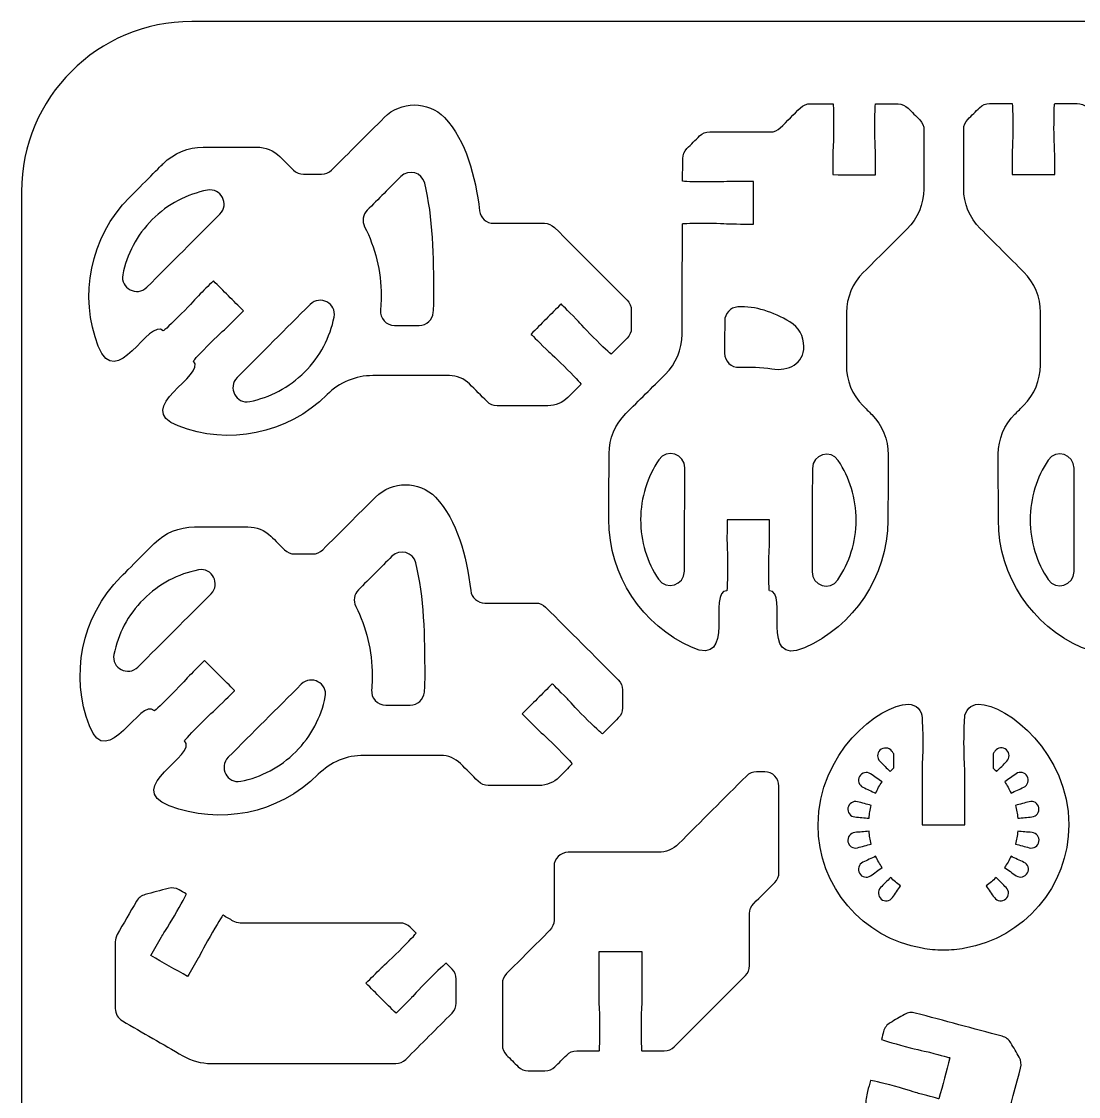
# Model space of a CAD drawing. Extents: x 0 to 400, y 230 to 450.
# Drawn here: x 270 to 344.5, y 374.2 to 450 of the extents above; entities that cross this region are included whole.
import ezdxf

# ---------------------------------------------------------------- set-up
doc = ezdxf.new("R2010")
doc.units = 0
doc.header["$MEASUREMENT"] = 0
doc.layers.add('DEFAULT', color=18, linetype='CONTINUOUS')

msp = doc.modelspace()

# ---------------------------------------------------------------- linework, layer by layer
at = {"layer": 'DEFAULT', "color": 1}
for points, knots in [([(388, 230), (352.667, 230), (317.334, 230), (282, 230), (275.373, 230), (270, 235.372), (270, 242), (270, 307.333), (270, 372.667), (270, 438), (270, 444.628), (275.373, 450), (282, 450), (317.334, 450), (352.667, 450), (388, 450), (394.627, 450), (400, 444.628), (400, 438), (400, 372.667), (400, 307.333), (400, 242), (400, 235.372), (394.627, 230), (388, 230)], [0, 0, 0, 0, 300.472, 300.472, 300.472, 301.472, 301.472, 301.472, 857.062, 857.062, 857.062, 858.062, 858.062, 858.062, 1158.534, 1158.534, 1158.534, 1159.534, 1159.534, 1159.534, 1715.124, 1715.124, 1715.124, 1716.124, 1716.124, 1716.124, 1716.124]), ([(312.703, 430.359), (310.995, 432.067), (309.287, 433.775), (307.579, 435.483), (307.392, 435.67), (307.138, 435.776), (306.872, 435.776), (305.678, 435.776), (304.483, 435.776), (303.289, 435.776), (302.784, 435.776), (302.36, 436.152), (302.298, 436.652), (301.993, 439.115), (301.364, 441.569), (299.822, 443.237), (298.651, 444.408), (296.753, 444.408), (295.581, 443.237), (294.341, 441.999), (293.1, 440.76), (291.86, 439.522), (291.673, 439.339), (291.422, 439.233), (291.158, 439.233), (290.732, 439.233), (290.306, 439.233), (289.881, 439.233), (289.616, 439.233), (289.366, 439.339), (289.179, 439.522), (288.856, 439.843), (288.534, 440.164), (288.212, 440.485), (287.775, 440.909), (287.192, 441.145), (286.586, 441.141), (285.327, 441.143), (284.069, 441.144), (282.811, 441.145), (281.753, 441.141), (280.733, 440.718), (279.982, 439.974), (279.982, 439.974), (278.454, 438.439), (277.636, 437.621), (274.799, 434.784), (274.059, 430.629), (275.417, 427.111), (276.694, 423.816), (278.994, 429.189), (279.992, 428.187), (280.035, 428.187), (280.592, 428.717), (281.269, 429.394), (281.95, 430.078), (282.324, 430.512), (282.469, 430.664), (282.822, 431.017), (283.174, 431.369), (283.527, 431.722), (284.236, 431.015), (284.945, 430.309), (285.654, 429.602), (285.654, 429.602), (285.21, 429.158), (284.592, 428.544), (284.444, 428.392), (284.003, 428.025), (283.322, 427.341), (282.649, 426.667), (282.119, 426.102), (282.119, 426.067), (283.118, 425.069), (277.745, 422.762), (281.04, 421.488), (284.557, 420.126), (288.709, 420.871), (291.549, 423.704), (292.406, 424.557), (293.56, 425.037), (294.77, 425.041), (296.572, 425.041), (298.373, 425.041), (300.175, 425.041), (300.7, 425.037), (301.208, 424.829), (301.582, 424.455), (301.996, 424.041), (302.41, 423.627), (302.824, 423.213), (303.015, 423.019), (303.269, 422.913), (303.533, 422.913), (304.728, 422.913), (305.923, 422.913), (307.117, 422.913), (307.654, 422.913), (308.158, 423.129), (308.532, 423.502), (308.841, 423.812), (309.151, 424.121), (309.46, 424.43), (309.46, 424.469), (308.927, 425.034), (308.257, 425.7), (307.572, 426.381), (307.135, 426.755), (306.99, 426.9), (306.369, 427.517), (305.925, 427.965), (305.925, 427.965), (306.634, 428.672), (307.343, 429.379), (308.052, 430.085), (308.052, 430.085), (308.493, 429.641), (309.111, 429.027), (309.262, 428.875), (309.626, 428.434), (310.31, 427.75), (310.984, 427.076), (311.548, 426.55), (311.587, 426.55), (311.96, 426.926), (312.333, 427.301), (312.705, 427.676), (312.889, 427.863), (312.995, 428.113), (312.995, 428.378), (312.995, 428.804), (312.995, 429.229), (312.995, 429.655), (312.995, 429.919), (312.889, 430.172), (312.703, 430.359)], [0, 0, 0, 0, 20.538624, 20.538624, 20.538624, 21.538624, 21.538624, 21.538624, 31.697624, 31.697624, 31.697624, 32.697624, 32.697624, 32.697624, 33.697624, 33.697624, 33.697624, 34.697624, 34.697624, 34.697624, 49.603441, 49.603441, 49.603441, 50.603441, 50.603441, 50.603441, 54.223441, 54.223441, 54.223441, 55.223441, 55.223441, 55.223441, 59.091322, 59.091322, 59.091322, 60.091322, 60.091322, 60.091322, 70.791326, 70.791326, 70.791326, 71.791326, 71.791326, 71.791326, 72.791326, 72.791326, 72.791326, 73.791326, 73.791326, 73.791326, 74.791326, 74.791326, 74.791326, 75.791326, 75.791326, 75.791326, 76.791326, 76.791326, 76.791326, 81.033967, 81.033967, 81.033967, 89.547545, 89.547545, 89.547545, 90.547545, 90.547545, 90.547545, 91.547545, 91.547545, 91.547545, 92.547545, 92.547545, 92.547545, 93.547545, 93.547545, 93.547545, 94.547545, 94.547545, 94.547545, 95.547545, 95.547545, 95.547545, 110.867545, 110.867545, 110.867545, 111.867545, 111.867545, 111.867545, 116.845576, 116.845576, 116.845576, 117.845576, 117.845576, 117.845576, 128.005576, 128.005576, 128.005576, 129.005576, 129.005576, 129.005576, 132.724958, 132.724958, 132.724958, 133.724958, 133.724958, 133.724958, 134.724958, 134.724958, 134.724958, 135.724958, 135.724958, 135.724958, 144.238535, 144.238535, 144.238535, 145.238535, 145.238535, 145.238535, 146.238535, 146.238535, 146.238535, 147.238535, 147.238535, 147.238535, 151.735757, 151.735757, 151.735757, 152.735757, 152.735757, 152.735757, 156.355757, 156.355757, 156.355757, 157.355757, 157.355757, 157.355757, 157.355757]), ([(319.73, 409.877), (319.758, 409.906), (319.782, 410.675), (319.785, 411.627), (319.789, 412.597), (319.745, 413.169), (319.742, 413.381), (319.745, 414.252), (319.747, 414.876), (319.747, 414.876), (320.748, 414.874), (321.749, 414.872), (322.75, 414.869), (322.75, 414.869), (322.751, 414.241), (322.748, 413.37), (322.744, 413.159), (322.692, 412.587), (322.689, 411.617), (322.686, 410.664), (322.708, 409.895), (322.732, 409.871), (324.147, 409.866), (321.958, 404.444), (325.198, 405.861), (328.65, 407.373), (331.075, 410.826), (331.089, 414.833), (331.093, 415.99), (331.109, 419.465), (331.109, 419.465), (331.109, 420.527), (330.697, 421.545), (329.948, 422.298), (329.739, 422.509), (329.53, 422.719), (329.322, 422.929), (328.573, 423.683), (328.157, 424.704), (328.161, 425.762), (328.164, 427.002), (328.167, 428.242), (328.171, 429.483), (328.174, 430.544), (328.599, 431.561), (329.352, 432.309), (330.38, 433.329), (331.407, 434.349), (332.434, 435.369), (333.187, 436.117), (333.612, 437.133), (333.616, 438.193), (333.621, 439.58), (333.625, 440.967), (333.63, 442.354), (333.631, 442.619), (333.526, 442.875), (333.339, 443.063), (333.064, 443.339), (332.789, 443.616), (332.514, 443.892), (332.327, 444.079), (332.073, 444.185), (331.808, 444.186), (331.28, 444.188), (330.751, 444.19), (330.222, 444.192), (330.193, 444.192), (330.169, 443.409), (330.166, 442.442), (330.163, 441.476), (330.21, 440.904), (330.209, 440.692), (330.207, 439.817), (330.204, 439.193), (330.204, 439.193), (329.204, 439.196), (328.203, 439.2), (327.202, 439.204), (327.202, 439.204), (327.204, 439.828), (327.207, 440.703), (327.208, 440.914), (327.259, 441.486), (327.263, 442.452), (327.266, 443.419), (327.248, 444.202), (327.22, 444.202), (326.691, 444.204), (326.162, 444.206), (325.633, 444.208), (325.369, 444.209), (325.113, 444.104), (324.925, 443.917), (324.451, 443.446), (323.977, 442.975), (323.502, 442.504), (323.314, 442.317), (323.06, 442.213), (322.794, 442.214), (321.372, 442.219), (319.95, 442.224), (318.527, 442.229), (318.261, 442.23), (318.005, 442.125), (317.816, 441.937), (317.515, 441.639), (317.215, 441.34), (316.914, 441.042), (316.729, 440.858), (316.624, 440.608), (316.623, 440.347), (316.62, 439.813), (316.617, 439.28), (316.614, 438.746), (316.613, 438.714), (317.396, 438.694), (318.363, 438.687), (319.33, 438.684), (319.902, 438.734), (320.113, 438.73), (320.988, 438.727), (321.613, 438.728), (321.613, 438.728), (321.609, 437.726), (321.605, 436.725), (321.602, 435.723), (321.602, 435.723), (320.978, 435.725), (320.103, 435.728), (319.891, 435.729), (319.32, 435.78), (318.353, 435.787), (317.401, 435.79), (316.631, 435.768), (316.603, 435.74), (316.594, 433.145), (316.585, 430.55), (316.576, 427.954), (316.572, 426.896), (316.145, 425.878), (315.395, 425.129), (314.466, 424.208), (313.538, 423.287), (312.609, 422.366), (311.858, 421.617), (311.435, 420.599), (311.428, 419.541), (311.428, 419.541), (311.419, 416.066), (311.415, 414.909), (311.401, 410.898), (313.802, 407.429), (317.243, 405.889), (320.47, 404.446), (318.315, 409.886), (319.73, 409.877)], [1, 1, 1, 1, 2, 2, 2, 3, 3, 3, 4, 4, 4, 12.510024, 12.510024, 12.510024, 13.510024, 13.510024, 13.510024, 14.510024, 14.510024, 14.510024, 15.510024, 15.510024, 15.510024, 16.510024, 16.510024, 16.510024, 17.510024, 17.510024, 17.510024, 18.510024, 18.510024, 18.510024, 19.510024, 19.510024, 19.510024, 22.028048, 22.028048, 22.028048, 23.028048, 23.028048, 23.028048, 33.575085, 33.575085, 33.575085, 34.575085, 34.575085, 34.575085, 46.887306, 46.887306, 46.887306, 47.887306, 47.887306, 47.887306, 59.680377, 59.680377, 59.680377, 60.680377, 60.680377, 60.680377, 63.99601, 63.99601, 63.99601, 64.99601, 64.99601, 64.99601, 69.494039, 69.494039, 69.494039, 70.494039, 70.494039, 70.494039, 71.494039, 71.494039, 71.494039, 72.494039, 72.494039, 72.494039, 81.004091, 81.004091, 81.004091, 82.004091, 82.004091, 82.004091, 83.004091, 83.004091, 83.004091, 84.004091, 84.004091, 84.004091, 88.500116, 88.500116, 88.500116, 89.500116, 89.500116, 89.500116, 95.184585, 95.184585, 95.184585, 96.184585, 96.184585, 96.184585, 108.280658, 108.280658, 108.280658, 109.280658, 109.280658, 109.280658, 112.880563, 112.880563, 112.880563, 113.880563, 113.880563, 113.880563, 118.419638, 118.419638, 118.419638, 119.419638, 119.419638, 119.419638, 120.419638, 120.419638, 120.419638, 121.419638, 121.419638, 121.419638, 129.939691, 129.939691, 129.939691, 130.939691, 130.939691, 130.939691, 131.939691, 131.939691, 131.939691, 132.939691, 132.939691, 132.939691, 155.009825, 155.009825, 155.009825, 156.009825, 156.009825, 156.009825, 167.132003, 167.132003, 167.132003, 168.132003, 168.132003, 168.132003, 169.132003, 169.132003, 169.132003, 170.132003, 170.132003, 170.132003, 171.132003, 171.132003, 171.132003, 171.132003]), ([(352.69, 405.871), (356.137, 407.398), (358.55, 410.859), (358.55, 414.87), (358.55, 416.027), (358.554, 419.502), (358.554, 419.502), (358.55, 420.561), (358.13, 421.58), (357.382, 422.332), (356.457, 423.256), (355.531, 424.18), (354.606, 425.104), (353.858, 425.856), (353.435, 426.875), (353.435, 427.934), (353.435, 430.529), (353.435, 433.124), (353.435, 435.719), (353.407, 435.748), (352.637, 435.772), (351.685, 435.772), (350.718, 435.769), (350.147, 435.719), (349.935, 435.719), (349.435, 435.719), (348.936, 435.719), (348.436, 435.719), (348.436, 436.721), (348.436, 437.723), (348.436, 438.725), (348.436, 438.725), (349.06, 438.722), (349.935, 438.722), (350.147, 438.725), (350.718, 438.672), (351.685, 438.672), (352.652, 438.676), (353.435, 438.693), (353.435, 438.725), (353.434, 439.259), (353.432, 439.793), (353.431, 440.326), (353.431, 440.587), (353.326, 440.838), (353.142, 441.022), (352.843, 441.322), (352.543, 441.621), (352.244, 441.921), (352.055, 442.109), (351.8, 442.215), (351.533, 442.215), (350.111, 442.215), (348.688, 442.215), (347.266, 442.215), (347.001, 442.215), (346.746, 442.32), (346.559, 442.508), (346.086, 442.98), (345.614, 443.453), (345.141, 443.926), (344.953, 444.113), (344.699, 444.219), (344.434, 444.219), (343.905, 444.219), (343.377, 444.219), (342.848, 444.219), (342.82, 444.219), (342.799, 443.435), (342.799, 442.469), (342.799, 441.502), (342.848, 440.931), (342.848, 440.719), (342.848, 440.219), (342.848, 439.719), (342.848, 439.22), (341.847, 439.22), (340.846, 439.22), (339.846, 439.22), (339.846, 439.719), (339.846, 440.219), (339.846, 440.719), (339.846, 440.931), (339.895, 441.502), (339.895, 442.469), (339.895, 443.435), (339.874, 444.219), (339.846, 444.219), (339.317, 444.219), (338.788, 444.219), (338.259, 444.219), (337.994, 444.219), (337.74, 444.113), (337.553, 443.926), (337.277, 443.651), (337.001, 443.376), (336.725, 443.101), (336.537, 442.913), (336.431, 442.658), (336.431, 442.393), (336.431, 441.006), (336.431, 439.619), (336.431, 438.232), (336.431, 437.172), (336.852, 436.154), (337.602, 435.404), (338.626, 434.38), (339.65, 433.356), (340.674, 432.332), (341.424, 431.582), (341.846, 430.564), (341.845, 429.502), (341.844, 428.262), (341.843, 427.022), (341.842, 425.782), (341.842, 424.723), (341.423, 423.704), (340.671, 422.952), (340.462, 422.743), (340.253, 422.534), (340.043, 422.324), (339.292, 421.573), (338.876, 420.557), (338.872, 419.495), (338.872, 419.495), (338.876, 416.02), (338.876, 414.863), (338.876, 410.856), (341.289, 407.395), (344.735, 405.871), (347.97, 404.442), (345.801, 409.871), (347.215, 409.871), (347.24, 409.896), (347.265, 410.665), (347.265, 411.618), (347.265, 412.588), (347.215, 413.159), (347.212, 413.371), (347.212, 414.242), (347.215, 414.87), (347.215, 414.87), (348.216, 414.869), (349.217, 414.868), (350.217, 414.867), (350.217, 414.368), (350.217, 413.87), (350.217, 413.371), (350.214, 413.159), (350.168, 412.588), (350.168, 411.618), (350.168, 410.665), (350.189, 409.896), (350.217, 409.868), (351.632, 409.871), (349.459, 404.439), (352.69, 405.871)], [1, 1, 1, 1, 2, 2, 2, 3, 3, 3, 4, 4, 4, 15.122792, 15.122792, 15.122792, 16.122792, 16.122792, 16.122792, 38.192792, 38.192792, 38.192792, 39.192792, 39.192792, 39.192792, 40.192792, 40.192792, 40.192792, 44.442792, 44.442792, 44.442792, 52.962792, 52.962792, 52.962792, 53.962792, 53.962792, 53.962792, 54.962792, 54.962792, 54.962792, 55.962792, 55.962792, 55.962792, 60.501803, 60.501803, 60.501803, 61.501803, 61.501803, 61.501803, 65.102391, 65.102391, 65.102391, 66.102391, 66.102391, 66.102391, 78.198391, 78.198391, 78.198391, 79.198391, 79.198391, 79.198391, 84.883529, 84.883529, 84.883529, 85.883529, 85.883529, 85.883529, 90.379529, 90.379529, 90.379529, 91.379529, 91.379529, 91.379529, 92.379529, 92.379529, 92.379529, 96.629529, 96.629529, 96.629529, 105.139529, 105.139529, 105.139529, 109.389529, 109.389529, 109.389529, 110.389529, 110.389529, 110.389529, 111.389529, 111.389529, 111.389529, 115.887529, 115.887529, 115.887529, 116.887529, 116.887529, 116.887529, 120.202448, 120.202448, 120.202448, 121.202448, 121.202448, 121.202448, 132.995448, 132.995448, 132.995448, 133.995448, 133.995448, 133.995448, 146.307592, 146.307592, 146.307592, 147.307592, 147.307592, 147.307592, 157.854595, 157.854595, 157.854595, 158.854595, 158.854595, 158.854595, 161.371895, 161.371895, 161.371895, 162.371895, 162.371895, 162.371895, 163.371895, 163.371895, 163.371895, 164.371895, 164.371895, 164.371895, 165.371895, 165.371895, 165.371895, 166.371895, 166.371895, 166.371895, 167.371895, 167.371895, 167.371895, 168.371895, 168.371895, 168.371895, 176.881901, 176.881901, 176.881901, 181.121901, 181.121901, 181.121901, 182.121901, 182.121901, 182.121901, 183.121901, 183.121901, 183.121901, 184.121901, 184.121901, 184.121901, 184.121901]), ([(299.032, 429.489), (298.993, 428.978), (298.555, 428.579), (298.037, 428.579), (297.459, 428.579), (296.882, 428.579), (296.305, 428.579), (295.723, 428.582), (295.253, 429.076), (295.313, 429.651), (295.338, 429.983), (295.356, 430.322), (295.356, 430.66), (295.356, 432.417), (294.939, 434.079), (294.192, 435.536), (293.994, 435.924), (294.068, 436.389), (294.375, 436.696), (295.165, 437.489), (295.955, 438.282), (296.746, 439.074), (297.3, 439.624), (298.238, 439.363), (298.428, 438.608), (299.021, 436.22), (299.078, 433.419), (299.078, 430.66), (299.078, 430.265), (299.067, 429.881), (299.032, 429.489)], [1, 1, 1, 1, 2, 2, 2, 6.91, 6.91, 6.91, 7.91, 7.91, 7.91, 8.91, 8.91, 8.91, 9.91, 9.91, 9.91, 10.91, 10.91, 10.91, 20.427668, 20.427668, 20.427668, 21.427668, 21.427668, 21.427668, 22.427668, 22.427668, 22.427668, 23.427668, 23.427668, 23.427668, 23.427668]), ([(283.989, 436.421), (282.271, 434.703), (280.553, 432.985), (278.835, 431.267), (278.144, 430.572), (276.951, 431.19), (277.142, 432.153), (277.42, 433.574), (278.119, 434.936), (279.22, 436.037), (280.317, 437.134), (281.679, 437.832), (283.107, 438.111), (284.063, 438.302), (284.684, 437.113), (283.989, 436.421)], [0, 0, 0, 0, 20.66166, 20.66166, 20.66166, 21.66166, 21.66166, 21.66166, 22.66166, 22.66166, 22.66166, 23.66166, 23.66166, 23.66166, 24.66166, 24.66166, 24.66166, 24.66166]), ([(292.043, 429.165), (291.757, 427.743), (291.066, 426.388), (289.965, 425.291), (288.865, 424.19), (287.51, 423.495), (286.088, 423.213), (285.125, 423.016), (284.511, 424.208), (285.203, 424.907), (286.918, 426.622), (288.634, 428.338), (290.35, 430.054), (291.045, 430.749), (292.237, 430.128), (292.043, 429.165)], [1, 1, 1, 1, 2, 2, 2, 3, 3, 3, 4, 4, 4, 24.633376, 24.633376, 24.633376, 25.633376, 25.633376, 25.633376, 25.633376]), ([(325.163, 427.094), (325.163, 425.884), (324.095, 425.328), (322.9, 425.516), (322.142, 425.631), (321.376, 425.669), (320.611, 425.623), (320.042, 425.589), (319.571, 426.057), (319.573, 426.625), (319.576, 427.379), (319.579, 428.133), (319.581, 428.888), (319.583, 429.407), (319.983, 429.853), (320.505, 429.88), (321.762, 429.946), (322.988, 429.532), (324.185, 428.826), (324.794, 428.464), (325.165, 427.803), (325.163, 427.094)], [1, 1, 1, 1, 2, 2, 2, 3, 3, 3, 4, 4, 4, 10.416038, 10.416038, 10.416038, 11.416038, 11.416038, 11.416038, 12.416038, 12.416038, 12.416038, 13.416038, 13.416038, 13.416038, 13.416038]), ([(314.917, 410.681), (314.11, 411.887), (313.65, 413.345), (313.655, 414.901), (313.657, 416.454), (314.135, 417.909), (314.947, 419.112), (315.493, 419.922), (316.769, 419.515), (316.769, 418.535), (316.76, 416.105), (316.752, 413.676), (316.743, 411.246), (316.736, 410.265), (315.461, 409.864), (314.917, 410.681)], [1, 1, 1, 1, 2, 2, 2, 3, 3, 3, 4, 4, 4, 24.660129, 24.660129, 24.660129, 25.660129, 25.660129, 25.660129, 25.660129]), ([(327.59, 419.061), (328.39, 417.852), (328.855, 416.404), (328.849, 414.848), (328.844, 413.292), (328.37, 411.844), (327.561, 410.644), (327.018, 409.824), (325.739, 410.238), (325.739, 411.215), (325.747, 413.643), (325.756, 416.071), (325.764, 418.5), (325.768, 419.477), (327.05, 419.882), (327.59, 419.061)], [1, 1, 1, 1, 2, 2, 2, 3, 3, 3, 4, 4, 4, 24.650126, 24.650126, 24.650126, 25.650126, 25.650126, 25.650126, 25.650126]), ([(344.213, 418.511), (344.213, 416.083), (344.213, 413.654), (344.213, 411.226), (344.21, 410.249), (342.929, 409.84), (342.389, 410.662), (341.585, 411.865), (341.116, 413.315), (341.116, 414.87), (341.116, 416.426), (341.585, 417.872), (342.389, 419.079), (342.933, 419.897), (344.213, 419.488), (344.213, 418.511)], [1, 1, 1, 1, 21.65, 21.65, 21.65, 22.65, 22.65, 22.65, 23.65, 23.65, 23.65, 24.65, 24.65, 24.65, 25.65, 25.65, 25.65, 25.65]), ([(312.078, 403.591), (310.371, 405.299), (308.663, 407.007), (306.955, 408.715), (306.768, 408.902), (306.513, 409.007), (306.248, 409.007), (305.053, 409.007), (303.859, 409.007), (302.664, 409.007), (302.159, 409.007), (301.735, 409.384), (301.673, 409.884), (301.368, 412.346), (300.739, 414.801), (299.197, 416.469), (298.026, 417.64), (296.128, 417.64), (294.957, 416.469), (293.716, 415.23), (292.476, 413.992), (291.235, 412.754), (291.048, 412.571), (290.798, 412.465), (290.533, 412.465), (290.108, 412.465), (289.682, 412.465), (289.256, 412.465), (288.992, 412.465), (288.741, 412.571), (288.554, 412.754), (288.232, 413.075), (287.91, 413.396), (287.588, 413.717), (287.15, 414.14), (286.568, 414.377), (285.961, 414.373), (284.703, 414.374), (283.445, 414.376), (282.187, 414.377), (281.128, 414.373), (280.109, 413.95), (279.357, 413.206), (279.357, 413.206), (277.83, 411.671), (277.011, 410.852), (274.175, 408.016), (273.434, 403.86), (274.792, 400.343), (276.069, 397.048), (278.369, 402.421), (279.368, 401.419), (279.41, 401.419), (279.968, 401.948), (280.645, 402.626), (281.326, 403.31), (281.7, 403.744), (281.844, 403.896), (282.197, 404.248), (282.55, 404.601), (282.903, 404.954), (283.612, 404.247), (284.321, 403.541), (285.03, 402.834), (285.03, 402.834), (284.585, 402.389), (283.968, 401.776), (283.82, 401.624), (283.379, 401.257), (282.698, 400.573), (282.024, 399.899), (281.495, 399.334), (281.495, 399.299), (282.493, 398.301), (277.121, 395.993), (280.416, 394.72), (283.933, 393.358), (288.085, 394.103), (290.925, 396.935), (291.782, 397.789), (292.936, 398.269), (294.146, 398.272), (295.947, 398.272), (297.749, 398.272), (299.55, 398.272), (300.076, 398.269), (300.584, 398.061), (300.958, 397.687), (301.372, 397.273), (301.786, 396.859), (302.2, 396.445), (302.39, 396.251), (302.644, 396.145), (302.909, 396.145), (304.103, 396.145), (305.298, 396.145), (306.493, 396.145), (307.029, 396.145), (307.534, 396.36), (307.908, 396.734), (308.217, 397.044), (308.526, 397.353), (308.835, 397.662), (308.835, 397.701), (308.303, 398.265), (307.632, 398.932), (306.948, 399.613), (306.511, 399.987), (306.366, 400.132), (305.745, 400.749), (305.301, 401.197), (305.301, 401.197), (306.01, 401.904), (306.719, 402.61), (307.428, 403.317), (307.428, 403.317), (307.869, 402.873), (308.486, 402.259), (308.638, 402.107), (309.001, 401.666), (309.686, 400.982), (310.359, 400.308), (310.924, 399.782), (310.963, 399.782), (311.335, 400.157), (311.708, 400.533), (312.081, 400.908), (312.264, 401.095), (312.37, 401.345), (312.37, 401.61), (312.37, 402.035), (312.37, 402.461), (312.37, 402.887), (312.37, 403.151), (312.265, 403.404), (312.078, 403.591)], [0, 0, 0, 0, 20.538624, 20.538624, 20.538624, 21.538624, 21.538624, 21.538624, 31.697624, 31.697624, 31.697624, 32.697624, 32.697624, 32.697624, 33.697624, 33.697624, 33.697624, 34.697624, 34.697624, 34.697624, 49.603441, 49.603441, 49.603441, 50.603441, 50.603441, 50.603441, 54.223441, 54.223441, 54.223441, 55.223441, 55.223441, 55.223441, 59.091322, 59.091322, 59.091322, 60.091322, 60.091322, 60.091322, 70.791326, 70.791326, 70.791326, 71.791326, 71.791326, 71.791326, 72.791326, 72.791326, 72.791326, 73.791326, 73.791326, 73.791326, 74.791326, 74.791326, 74.791326, 75.791326, 75.791326, 75.791326, 76.791326, 76.791326, 76.791326, 81.033967, 81.033967, 81.033967, 89.547545, 89.547545, 89.547545, 90.547545, 90.547545, 90.547545, 91.547545, 91.547545, 91.547545, 92.547545, 92.547545, 92.547545, 93.547545, 93.547545, 93.547545, 94.547545, 94.547545, 94.547545, 95.547545, 95.547545, 95.547545, 110.867545, 110.867545, 110.867545, 111.867545, 111.867545, 111.867545, 116.845576, 116.845576, 116.845576, 117.845576, 117.845576, 117.845576, 128.005576, 128.005576, 128.005576, 129.005576, 129.005576, 129.005576, 132.724958, 132.724958, 132.724958, 133.724958, 133.724958, 133.724958, 134.724958, 134.724958, 134.724958, 135.724958, 135.724958, 135.724958, 144.238535, 144.238535, 144.238535, 145.238535, 145.238535, 145.238535, 146.238535, 146.238535, 146.238535, 147.238535, 147.238535, 147.238535, 151.735757, 151.735757, 151.735757, 152.735757, 152.735757, 152.735757, 156.355757, 156.355757, 156.355757, 157.355757, 157.355757, 157.355757, 157.355757]), ([(298.407, 402.721), (298.368, 402.209), (297.931, 401.811), (297.412, 401.811), (296.835, 401.811), (296.258, 401.811), (295.68, 401.811), (295.098, 401.814), (294.629, 402.308), (294.689, 402.883), (294.714, 403.215), (294.731, 403.554), (294.731, 403.892), (294.731, 405.649), (294.315, 407.311), (293.567, 408.768), (293.37, 409.156), (293.444, 409.621), (293.751, 409.928), (294.541, 410.721), (295.331, 411.513), (296.121, 412.306), (296.675, 412.856), (297.613, 412.595), (297.804, 411.84), (298.397, 409.452), (298.453, 406.651), (298.453, 403.892), (298.453, 403.497), (298.443, 403.113), (298.407, 402.721)], [1, 1, 1, 1, 2, 2, 2, 6.91, 6.91, 6.91, 7.91, 7.91, 7.91, 8.91, 8.91, 8.91, 9.91, 9.91, 9.91, 10.91, 10.91, 10.91, 20.427668, 20.427668, 20.427668, 21.427668, 21.427668, 21.427668, 22.427668, 22.427668, 22.427668, 23.427668, 23.427668, 23.427668, 23.427668]), ([(283.365, 409.653), (281.647, 407.935), (279.929, 406.217), (278.211, 404.499), (277.519, 403.804), (276.327, 404.421), (276.517, 405.384), (276.796, 406.806), (277.495, 408.168), (278.595, 409.269), (279.692, 410.366), (281.054, 411.064), (282.483, 411.343), (283.439, 411.533), (284.06, 410.344), (283.365, 409.653)], [0, 0, 0, 0, 20.66166, 20.66166, 20.66166, 21.66166, 21.66166, 21.66166, 22.66166, 22.66166, 22.66166, 23.66166, 23.66166, 23.66166, 24.66166, 24.66166, 24.66166, 24.66166]), ([(291.419, 402.396), (291.133, 400.975), (290.442, 399.62), (289.341, 398.523), (288.24, 397.422), (286.886, 396.727), (285.464, 396.445), (284.501, 396.247), (283.887, 397.44), (284.578, 398.138), (286.294, 399.854), (288.01, 401.57), (289.725, 403.285), (290.42, 403.98), (291.613, 403.359), (291.419, 402.396)], [1, 1, 1, 1, 2, 2, 2, 3, 3, 3, 4, 4, 4, 24.633376, 24.633376, 24.633376, 25.633376, 25.633376, 25.633376, 25.633376]), ([(336.501, 384.671), (340.667, 385.384), (343.839, 389.01), (343.839, 393.385), (343.839, 398.383), (339.539, 401.869), (337.471, 401.872), (336.931, 401.869), (336.501, 401.438), (336.501, 400.899), (336.501, 400.814), (336.452, 400.116), (336.452, 399.149), (336.452, 398.182), (336.501, 397.611), (336.501, 397.399), (336.501, 396.061), (336.501, 394.723), (336.501, 393.385), (335.5, 393.385), (334.5, 393.385), (333.499, 393.385), (333.499, 394.723), (333.499, 396.061), (333.499, 397.399), (333.499, 397.611), (333.548, 398.182), (333.548, 399.149), (333.548, 400.116), (333.499, 400.814), (333.499, 400.899), (333.499, 401.438), (333.069, 401.869), (332.529, 401.869), (330.462, 401.869), (326.161, 398.383), (326.161, 393.385), (326.161, 389.01), (329.333, 385.384), (333.499, 384.671), (333.986, 384.583), (334.49, 384.54), (335.002, 384.54), (335.513, 384.54), (336.014, 384.583), (336.501, 384.671)], [1, 1, 1, 1, 2, 2, 2, 3.01, 3.01, 3.01, 4.01, 4.01, 4.01, 5.01, 5.01, 5.01, 6.01, 6.01, 6.01, 17.39, 17.39, 17.39, 25.9, 25.9, 25.9, 37.28, 37.28, 37.28, 38.28, 38.28, 38.28, 39.28, 39.28, 39.28, 40.29, 40.29, 40.29, 41.29, 41.29, 41.29, 42.29, 42.29, 42.29, 43.29, 43.29, 43.29, 44.29, 44.29, 44.29, 44.29]), ([(330.522, 397.858), (330.31, 398.069), (330.31, 398.422), (330.525, 398.63), (330.768, 398.86), (331.174, 398.842), (331.368, 398.567), (331.412, 398.504), (331.455, 398.442), (331.499, 398.38), (331.499, 398.047), (331.499, 397.714), (331.499, 397.381), (331.414, 397.304), (331.329, 397.219), (331.248, 397.131), (331.006, 397.373), (330.764, 397.615), (330.522, 397.858)], [2.91328, 2.91328, 2.91328, 2.91328, 3.91328, 3.91328, 3.91328, 4.91328, 4.91328, 4.91328, 5.559654, 5.559654, 5.559654, 8.389654, 8.389654, 8.389654, 9.389654, 9.389654, 9.389654, 12.302934, 12.302934, 12.302934, 12.302934]), ([(338.501, 397.378), (338.501, 397.713), (338.501, 398.048), (338.501, 398.383), (338.545, 398.446), (338.588, 398.508), (338.632, 398.57), (338.822, 398.846), (339.21, 398.881), (339.454, 398.651), (339.673, 398.443), (339.694, 398.076), (339.479, 397.861), (339.235, 397.618), (338.992, 397.374), (338.748, 397.131), (338.667, 397.219), (338.586, 397.3), (338.501, 397.378)], [1, 1, 1, 1, 3.85, 3.85, 3.85, 4.496375, 4.496375, 4.496375, 5.496375, 5.496375, 5.496375, 6.496375, 6.496375, 6.496375, 9.423797, 9.423797, 9.423797, 10.423797, 10.423797, 10.423797, 10.423797]), ([(303.904, 377.855), (303.904, 379.296), (303.904, 380.737), (303.904, 382.178), (303.904, 382.443), (304.01, 382.697), (304.197, 382.884), (305.217, 383.904), (306.236, 384.924), (307.256, 385.943), (307.443, 386.13), (307.548, 386.385), (307.548, 386.65), (307.548, 387.913), (307.548, 389.176), (307.548, 390.439), (307.548, 390.992), (307.996, 391.439), (308.549, 391.439), (310.668, 391.439), (312.788, 391.439), (314.908, 391.439), (315.438, 391.439), (315.947, 391.65), (316.322, 392.025), (317.919, 393.622), (319.516, 395.219), (321.113, 396.816), (321.3, 397.003), (321.554, 397.108), (321.82, 397.108), (322.015, 397.108), (322.21, 397.108), (322.406, 397.108), (322.958, 397.108), (323.406, 396.661), (323.406, 396.108), (323.406, 394.077), (323.406, 392.046), (323.406, 390.016), (323.406, 389.75), (323.3, 389.496), (323.113, 389.308), (322.617, 388.812), (322.121, 388.316), (321.624, 387.82), (321.437, 387.632), (321.332, 387.378), (321.332, 387.113), (321.332, 385.892), (321.332, 384.671), (321.332, 383.45), (321.332, 383.185), (321.226, 382.931), (321.039, 382.743), (319.369, 381.073), (317.699, 379.404), (316.029, 377.734), (315.842, 377.547), (315.588, 377.441), (315.322, 377.441), (314.794, 377.441), (314.265, 377.441), (313.736, 377.441), (313.708, 377.441), (313.687, 378.224), (313.687, 379.191), (313.687, 380.157), (313.736, 380.729), (313.736, 380.941), (313.736, 382.107), (313.736, 383.274), (313.736, 384.44), (312.736, 384.44), (311.735, 384.44), (310.734, 384.44), (310.734, 383.274), (310.734, 382.107), (310.734, 380.941), (310.734, 380.729), (310.783, 380.157), (310.783, 379.191), (310.783, 378.224), (310.762, 377.441), (310.734, 377.441), (310.205, 377.441), (309.677, 377.441), (309.148, 377.441), (308.883, 377.441), (308.628, 377.336), (308.441, 377.148), (308.165, 376.872), (307.888, 376.596), (307.612, 376.319), (307.425, 376.132), (307.17, 376.026), (306.905, 376.026), (306.514, 376.026), (306.124, 376.026), (305.733, 376.026), (305.468, 376.026), (305.213, 376.132), (305.026, 376.319), (304.75, 376.596), (304.473, 376.872), (304.197, 377.148), (304.01, 377.336), (303.904, 377.59), (303.904, 377.855)], [1, 1, 1, 1, 13.252, 13.252, 13.252, 14.252, 14.252, 14.252, 26.513232, 26.513232, 26.513232, 27.513232, 27.513232, 27.513232, 38.254232, 38.254232, 38.254232, 39.254232, 39.254232, 39.254232, 57.281232, 57.281232, 57.281232, 58.281232, 58.281232, 58.281232, 77.485545, 77.485545, 77.485545, 78.485545, 78.485545, 78.485545, 80.146545, 80.146545, 80.146545, 81.146545, 81.146545, 81.146545, 98.417545, 98.417545, 98.417545, 99.417545, 99.417545, 99.417545, 105.384819, 105.384819, 105.384819, 106.384819, 106.384819, 106.384819, 116.765819, 116.765819, 116.765819, 117.765819, 117.765819, 117.765819, 137.846944, 137.846944, 137.846944, 138.846944, 138.846944, 138.846944, 143.342944, 143.342944, 143.342944, 144.342944, 144.342944, 144.342944, 145.342944, 145.342944, 145.342944, 155.262944, 155.262944, 155.262944, 163.772944, 163.772944, 163.772944, 173.692944, 173.692944, 173.692944, 174.692944, 174.692944, 174.692944, 175.692944, 175.692944, 175.692944, 180.188944, 180.188944, 180.188944, 181.188944, 181.188944, 181.188944, 184.512346, 184.512346, 184.512346, 185.512346, 185.512346, 185.512346, 188.834346, 188.834346, 188.834346, 189.834346, 189.834346, 189.834346, 193.157748, 193.157748, 193.157748, 194.157748, 194.157748, 194.157748, 194.157748]), ([(329.326, 396.023), (329.04, 396.157), (328.927, 396.51), (329.082, 396.785), (329.241, 397.06), (329.611, 397.152), (329.872, 396.972), (330.139, 396.785), (330.406, 396.598), (330.673, 396.411), (330.507, 396.161), (330.356, 395.889), (330.225, 395.603), (329.925, 395.743), (329.625, 395.883), (329.326, 396.023)], [2.814001, 2.814001, 2.814001, 2.814001, 3.814001, 3.814001, 3.814001, 4.814001, 4.814001, 4.814001, 7.585462, 7.585462, 7.585462, 8.585462, 8.585462, 8.585462, 11.399463, 11.399463, 11.399463, 11.399463]), ([(339.323, 396.408), (339.591, 396.596), (339.86, 396.784), (340.128, 396.972), (340.389, 397.156), (340.752, 397.075), (340.911, 396.799), (341.066, 396.524), (340.96, 396.161), (340.674, 396.027), (340.372, 395.887), (340.07, 395.747), (339.768, 395.607), (339.641, 395.893), (339.489, 396.157), (339.323, 396.408)], [0, 0, 0, 0, 2.78539, 2.78539, 2.78539, 3.78539, 3.78539, 3.78539, 4.78539, 4.78539, 4.78539, 7.617527, 7.617527, 7.617527, 8.617527, 8.617527, 8.617527, 8.617527]), ([(328.754, 393.928), (328.437, 393.956), (328.211, 394.252), (328.267, 394.566), (328.324, 394.877), (328.641, 395.085), (328.945, 395.004), (329.269, 394.917), (329.594, 394.83), (329.918, 394.743), (329.837, 394.453), (329.784, 394.15), (329.756, 393.84), (329.422, 393.869), (329.088, 393.898), (328.754, 393.928)], [2.850982, 2.850982, 2.850982, 2.850982, 3.850982, 3.850982, 3.850982, 4.850982, 4.850982, 4.850982, 7.708464, 7.708464, 7.708464, 8.708464, 8.708464, 8.708464, 11.559446, 11.559446, 11.559446, 11.559446]), ([(340.078, 394.743), (340.404, 394.83), (340.73, 394.917), (341.055, 395.004), (341.359, 395.085), (341.673, 394.891), (341.729, 394.58), (341.786, 394.266), (341.563, 393.956), (341.246, 393.928), (340.911, 393.898), (340.576, 393.869), (340.241, 393.84), (340.212, 394.15), (340.159, 394.453), (340.078, 394.743)], [0, 0, 0, 0, 2.867141, 2.867141, 2.867141, 3.867141, 3.867141, 3.867141, 4.867141, 4.867141, 4.867141, 7.728085, 7.728085, 7.728085, 8.728085, 8.728085, 8.728085, 8.728085]), ([(328.267, 392.185), (328.211, 392.499), (328.437, 392.806), (328.751, 392.834), (329.086, 392.864), (329.421, 392.893), (329.756, 392.922), (329.781, 392.612), (329.834, 392.312), (329.915, 392.019), (329.59, 391.932), (329.266, 391.845), (328.941, 391.758), (328.634, 391.674), (328.32, 391.871), (328.267, 392.185)], [1, 1, 1, 1, 2, 2, 2, 4.860944, 4.860944, 4.860944, 5.860944, 5.860944, 5.860944, 8.718425, 8.718425, 8.718425, 9.718425, 9.718425, 9.718425, 9.718425]), ([(341.249, 392.834), (341.563, 392.806), (341.789, 392.513), (341.736, 392.199), (341.68, 391.889), (341.366, 391.674), (341.059, 391.758), (340.733, 391.845), (340.408, 391.932), (340.082, 392.019), (340.163, 392.312), (340.216, 392.612), (340.241, 392.922), (340.577, 392.893), (340.913, 392.864), (341.249, 392.834)], [2.870906, 2.870906, 2.870906, 2.870906, 3.870906, 3.870906, 3.870906, 4.870906, 4.870906, 4.870906, 7.738047, 7.738047, 7.738047, 8.738047, 8.738047, 8.738047, 11.608953, 11.608953, 11.608953, 11.608953]), ([(329.086, 389.956), (328.923, 390.231), (329.029, 390.598), (329.319, 390.732), (329.621, 390.873), (329.923, 391.014), (330.225, 391.155), (330.356, 390.876), (330.511, 390.612), (330.687, 390.361), (330.413, 390.17), (330.139, 389.978), (329.865, 389.786), (329.604, 389.603), (329.244, 389.68), (329.086, 389.956)], [1, 1, 1, 1, 2, 2, 2, 4.836353, 4.836353, 4.836353, 5.836353, 5.836353, 5.836353, 8.679907, 8.679907, 8.679907, 9.679907, 9.679907, 9.679907, 9.679907]), ([(340.682, 390.728), (340.967, 390.598), (341.084, 390.248), (340.928, 389.98), (340.773, 389.709), (340.392, 389.606), (340.138, 389.783), (339.862, 389.977), (339.586, 390.171), (339.309, 390.365), (339.486, 390.612), (339.641, 390.876), (339.768, 391.155), (340.072, 391.013), (340.377, 390.87), (340.682, 390.728)], [2.858706, 2.858706, 2.858706, 2.858706, 3.858706, 3.858706, 3.858706, 4.858706, 4.858706, 4.858706, 7.730117, 7.730117, 7.730117, 8.730117, 8.730117, 8.730117, 11.588823, 11.588823, 11.588823, 11.588823]), ([(330.62, 388.135), (330.38, 388.336), (330.345, 388.728), (330.564, 388.947), (330.801, 389.184), (331.039, 389.422), (331.276, 389.659), (331.492, 389.444), (331.728, 389.246), (331.978, 389.07), (331.787, 388.795), (331.595, 388.52), (331.403, 388.245), (331.224, 387.991), (330.86, 387.934), (330.62, 388.135)], [1, 1, 1, 1, 2, 2, 2, 4.856711, 4.856711, 4.856711, 5.856711, 5.856711, 5.856711, 8.708465, 8.708465, 8.708465, 9.708465, 9.708465, 9.708465, 9.708465]), ([(339.433, 388.947), (339.655, 388.724), (339.641, 388.354), (339.401, 388.149), (339.158, 387.945), (338.777, 387.983), (338.593, 388.245), (338.401, 388.52), (338.21, 388.795), (338.018, 389.07), (338.269, 389.246), (338.505, 389.444), (338.72, 389.659), (338.958, 389.422), (339.195, 389.184), (339.433, 388.947)], [2.856711, 2.856711, 2.856711, 2.856711, 3.856711, 3.856711, 3.856711, 4.856711, 4.856711, 4.856711, 7.708465, 7.708465, 7.708465, 8.708465, 8.708465, 8.708465, 11.565177, 11.565177, 11.565177, 11.565177]), ([(300.651, 382.502), (300.651, 381.938), (300.651, 381.374), (300.651, 380.81), (300.651, 380.542), (300.545, 380.288), (300.355, 380.101), (299.268, 379.015), (298.182, 377.93), (297.095, 376.844), (296.907, 376.657), (296.653, 376.552), (296.388, 376.552), (292.054, 376.552), (287.72, 376.552), (283.385, 376.552), (282.683, 376.552), (281.994, 376.737), (281.385, 377.088), (279.961, 377.91), (278.537, 378.732), (277.113, 379.555), (276.803, 379.733), (276.613, 380.063), (276.613, 380.421), (276.613, 381.992), (276.613, 383.564), (276.613, 385.135), (276.613, 385.311), (276.659, 385.483), (276.747, 385.635), (277.199, 386.419), (277.652, 387.202), (278.105, 387.985), (278.235, 388.218), (278.454, 388.388), (278.712, 388.458), (279.257, 388.604), (279.803, 388.75), (280.349, 388.896), (280.603, 388.963), (280.878, 388.927), (281.107, 388.793), (281.276, 388.696), (281.446, 388.598), (281.615, 388.501), (281.636, 388.49), (281.266, 387.798), (280.783, 386.962), (280.299, 386.123), (279.908, 385.548), (279.865, 385.47), (279.615, 385.037), (279.364, 384.605), (279.114, 384.172), (279.981, 383.672), (280.847, 383.172), (281.714, 382.673), (281.963, 383.105), (282.212, 383.538), (282.462, 383.971), (282.508, 384.048), (282.811, 384.673), (283.294, 385.512), (283.774, 386.342), (284.18, 387.001), (284.212, 387.001), (284.451, 386.864), (284.69, 386.726), (284.929, 386.588), (285.08, 386.501), (285.253, 386.454), (285.428, 386.454), (289.185, 386.454), (292.943, 386.454), (296.7, 386.454), (296.964, 386.454), (297.217, 386.35), (297.404, 386.163), (297.543, 386.024), (297.683, 385.884), (297.822, 385.745), (297.843, 385.724), (297.303, 385.156), (296.619, 384.472), (295.934, 383.787), (295.409, 383.332), (295.349, 383.269), (294.995, 382.916), (294.641, 382.563), (294.287, 382.21), (294.994, 381.504), (295.7, 380.797), (296.407, 380.09), (296.761, 380.443), (297.115, 380.796), (297.469, 381.149), (297.529, 381.212), (297.987, 381.738), (298.668, 382.422), (299.342, 383.096), (299.907, 383.625), (299.942, 383.625), (300.081, 383.486), (300.219, 383.348), (300.358, 383.209), (300.545, 383.022), (300.651, 382.767), (300.651, 382.502)], [1, 1, 1, 1, 5.796, 5.796, 5.796, 6.796, 6.796, 6.796, 19.856971, 19.856971, 19.856971, 20.856971, 20.856971, 20.856971, 57.715971, 57.715971, 57.715971, 58.715971, 58.715971, 58.715971, 72.701771, 72.701771, 72.701771, 73.701771, 73.701771, 73.701771, 87.064771, 87.064771, 87.064771, 88.064771, 88.064771, 88.064771, 95.759233, 95.759233, 95.759233, 96.759233, 96.759233, 96.759233, 101.562065, 101.562065, 101.562065, 102.562065, 102.562065, 102.562065, 104.224142, 104.224142, 104.224142, 105.224142, 105.224142, 105.224142, 106.224142, 106.224142, 106.224142, 110.476118, 110.476118, 110.476118, 118.983726, 118.983726, 118.983726, 123.230702, 123.230702, 123.230702, 124.230702, 124.230702, 124.230702, 125.230702, 125.230702, 125.230702, 127.576833, 127.576833, 127.576833, 128.576833, 128.576833, 128.576833, 160.528833, 160.528833, 160.528833, 161.528833, 161.528833, 161.528833, 163.201847, 163.201847, 163.201847, 164.201847, 164.201847, 164.201847, 165.201847, 165.201847, 165.201847, 169.451565, 169.451565, 169.451565, 177.950988, 177.950988, 177.950988, 182.200706, 182.200706, 182.200706, 183.200706, 183.200706, 183.200706, 184.200706, 184.200706, 184.200706, 185.869478, 185.869478, 185.869478, 186.869478, 186.869478, 186.869478, 186.869478]), ([(340.445, 376.226), (340.18, 375.245), (339.602, 373.114), (339.602, 373.09), (339.584, 373.026), (339.517, 372.684), (339.517, 372.179), (339.517, 370.512), (339.517, 368.845), (339.517, 367.177), (339.517, 366.913), (339.411, 366.659), (339.224, 366.472), (338.614, 365.861), (338.004, 365.251), (337.393, 364.641), (337.207, 364.454), (336.953, 364.348), (336.688, 364.348), (334.908, 364.348), (333.127, 364.348), (331.347, 364.348), (331.082, 364.348), (330.828, 364.454), (330.641, 364.641), (330.365, 364.917), (330.089, 365.193), (329.812, 365.47), (329.625, 365.657), (329.519, 365.911), (329.519, 366.175), (329.519, 366.37), (329.519, 366.566), (329.519, 366.761), (329.519, 366.789), (330.303, 366.81), (331.269, 366.81), (332.236, 366.81), (332.807, 366.761), (333.019, 366.761), (333.519, 366.761), (334.019, 366.761), (334.518, 366.761), (334.518, 367.762), (334.518, 368.762), (334.518, 369.763), (334.019, 369.763), (333.519, 369.763), (333.019, 369.763), (332.807, 369.763), (332.236, 369.714), (331.269, 369.714), (330.303, 369.714), (329.519, 369.735), (329.519, 369.763), (329.519, 371.027), (329.519, 372.291), (329.519, 373.555), (329.519, 373.905), (329.565, 374.25), (329.654, 374.585), (329.722, 374.841), (329.79, 375.096), (329.858, 375.351), (329.865, 375.379), (330.627, 375.196), (331.562, 374.945), (332.497, 374.695), (333.037, 374.501), (333.241, 374.444), (334.084, 374.219), (334.688, 374.056), (334.688, 374.056), (334.946, 375.023), (335.205, 375.989), (335.464, 376.956), (335.464, 376.956), (334.861, 377.118), (334.017, 377.344), (333.813, 377.401), (333.248, 377.499), (332.313, 377.75), (331.386, 378), (330.638, 378.219), (330.638, 378.251), (330.694, 378.462), (330.744, 378.656), (330.782, 378.812), (330.849, 379.073), (331.019, 379.291), (331.252, 379.426), (331.588, 379.62), (331.924, 379.814), (332.261, 380.008), (332.49, 380.142), (332.765, 380.177), (333.019, 380.106), (335.064, 379.56), (337.109, 379.013), (339.154, 378.466), (339.408, 378.399), (339.627, 378.23), (339.761, 378), (339.956, 377.663), (340.151, 377.325), (340.346, 376.988), (340.48, 376.759), (340.516, 376.483), (340.445, 376.226)], [1, 1, 1, 1, 2, 2, 2, 3, 3, 3, 17.18, 17.18, 17.18, 18.18, 18.18, 18.18, 25.519768, 25.519768, 25.519768, 26.519768, 26.519768, 26.519768, 41.659768, 41.659768, 41.659768, 42.659768, 42.659768, 42.659768, 45.98317, 45.98317, 45.98317, 46.98317, 46.98317, 46.98317, 48.64317, 48.64317, 48.64317, 49.64317, 49.64317, 49.64317, 50.64317, 50.64317, 50.64317, 54.89317, 54.89317, 54.89317, 63.40317, 63.40317, 63.40317, 67.65317, 67.65317, 67.65317, 68.65317, 68.65317, 68.65317, 69.65317, 69.65317, 69.65317, 80.40317, 80.40317, 80.40317, 81.40317, 81.40317, 81.40317, 83.649345, 83.649345, 83.649345, 84.649345, 84.649345, 84.649345, 85.649345, 85.649345, 85.649345, 86.649345, 86.649345, 86.649345, 95.158657, 95.158657, 95.158657, 96.158657, 96.158657, 96.158657, 97.158657, 97.158657, 97.158657, 98.158657, 98.158657, 98.158657, 99.158657, 99.158657, 99.158657, 100.158657, 100.158657, 100.158657, 103.46049, 103.46049, 103.46049, 104.46049, 104.46049, 104.46049, 122.461451, 122.461451, 122.461451, 123.461451, 123.461451, 123.461451, 126.776945, 126.776945, 126.776945, 127.776945, 127.776945, 127.776945, 127.776945])]:
    msp.add_open_spline(points, degree=3, knots=knots, dxfattribs=at)

doc.saveas('drawing.dxf')
